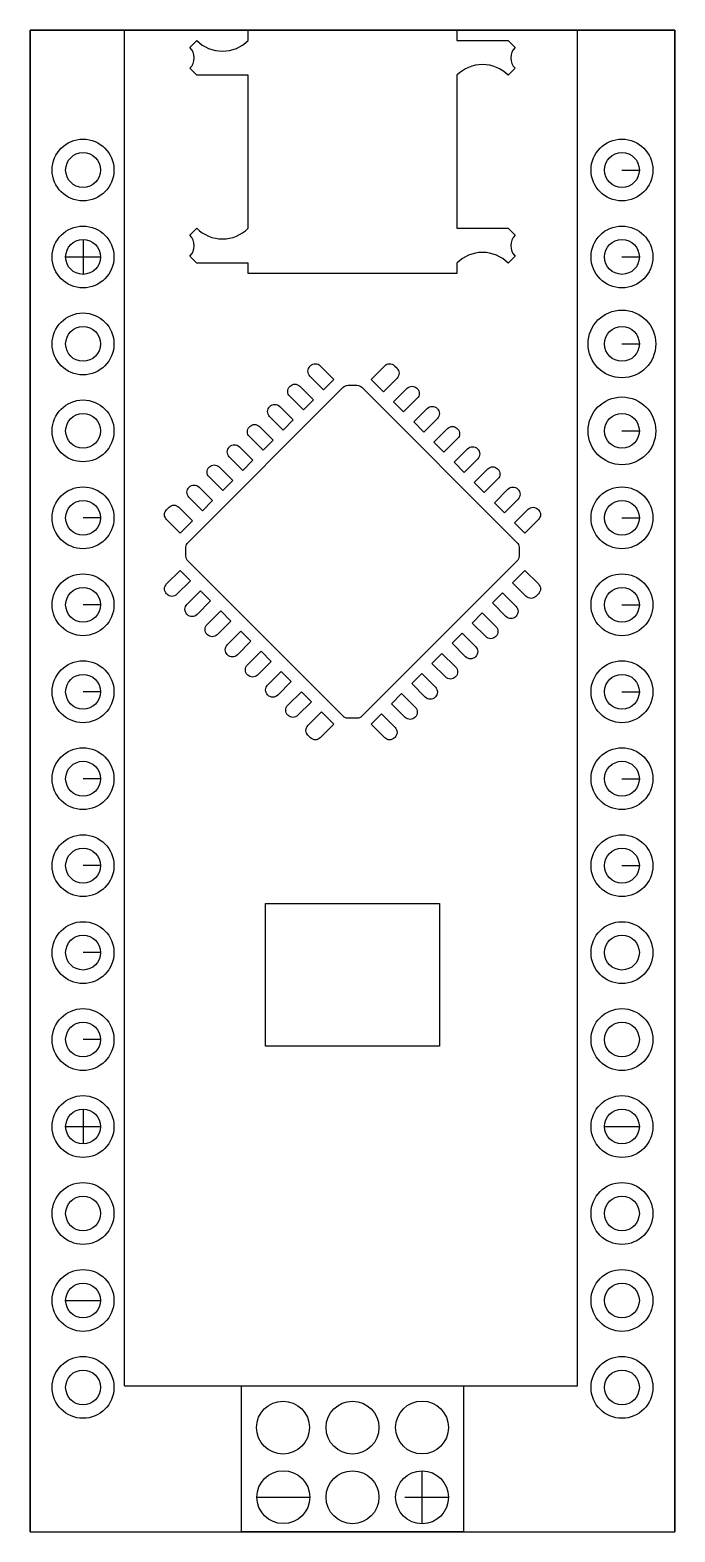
# Model space of a CAD drawing. Header units: millimetres. Extents: x -18.5 to 0, y 0 to 43.2.
import ezdxf

# ---------------------------------------------------------------- set-up
doc = ezdxf.new("R2010")
doc.units = ezdxf.units.MM
doc.layers.get('0').update_dxf_attribs({"linetype": 'CONTINUOUS'})

msp = doc.modelspace()

# ---------------------------------------------------------------- linework, layer by layer
for p, q in [((-18.542, 0), (-18.542, 43.18)), ((-15.829, 4.2), (-15.829, 43.18)), ((-2.801, 4.2), (-2.801, 43.18)), ((0, 43.18), (0, 0)), ((-1.524, 39.156), (-1.024, 39.156)), ((-17.018, 37.156), (-17.018, 36.156)), ((-17.518, 36.656), (-16.518, 36.656)), ((-1.524, 36.656), (-1.024, 36.656)), ((-1.524, 34.156), (-1.024, 34.156)), ((-1.524, 31.656), (-1.024, 31.656)), ((-16.518, 29.156), (-17.018, 29.156)), ((-1.524, 29.156), (-1.024, 29.156)), ((-16.518, 26.656), (-17.018, 26.656)), ((-1.524, 26.656), (-1.024, 26.656)), ((-16.518, 24.156), (-17.018, 24.156)), ((-1.524, 24.156), (-1.024, 24.156)), ((-16.518, 21.656), (-17.018, 21.656)), ((-1.524, 21.656), (-1.024, 21.656)), ((-16.518, 19.156), (-17.018, 19.156)), ((-1.524, 19.156), (-1.024, 19.156)), ((-16.518, 16.656), (-17.018, 16.656)), ((-16.518, 14.156), (-17.018, 14.156)), ((-17.018, 12.156), (-17.018, 11.156)), ((-17.518, 11.656), (-16.518, 11.656)), ((-2.024, 11.656), (-1.024, 11.656)), ((-17.518, 6.656), (-16.518, 6.656)), ((-15.829, 4.2), (-2.801, 4.2)), ((-7.271, 0.236), (-7.271, 1.756)), ((-12.02, 1), (-10.5, 1)), ((-7.771, 0.997), (-6.511, 0.997))]:
    msp.add_line(p, q)
for points in [[(-18.542, 43.18), (-18.542, 0), (-11.771, 0), (-6.771, 0), (0, 0), (0, 43.18), (-6.271, 43.18), (-6.271, 42.88), (-4.794, 42.88), (-4.594, 42.68, 0.414214), (-4.594, 42.08), (-4.794, 41.88, 0.414214), (-6.271, 41.88), (-6.271, 37.48), (-4.794, 37.48), (-4.594, 37.28, 0.414214), (-4.594, 36.68), (-4.794, 36.48, 0.414214), (-6.271, 36.48), (-6.271, 36.18), (-12.271, 36.18), (-12.271, 36.48), (-13.748, 36.48), (-13.948, 36.68, 0.414214), (-13.948, 37.28), (-13.748, 37.48, 0.414214), (-12.271, 37.48), (-12.271, 41.88), (-13.748, 41.88), (-13.948, 42.08, 0.414214), (-13.948, 42.68), (-13.748, 42.88, 0.414214), (-12.271, 42.88), (-12.271, 43.18), (-18.542, 43.18), (0, 43.18)], [(-10.48, 33.526, -0.414214), (-10.197, 33.526), (-9.807, 33.136), (-10.104, 32.839), (-10.494, 33.23, -0.414214), (-10.494, 33.512)], [(-8.062, 33.526), (-7.99, 33.455, -0.414214), (-7.99, 33.172), (-8.381, 32.781), (-8.735, 33.136), (-8.345, 33.526, -0.414214)], [(-9.542, 32.909, -0.198912), (-9.4, 32.968), (-9.142, 32.968, -0.198912), (-9, 32.909), (-4.542, 28.451, -0.198912), (-4.483, 28.309), (-4.483, 28.051, -0.198912), (-4.542, 27.909), (-9, 23.451, -0.198912), (-9.142, 23.392), (-9.4, 23.392, -0.198912), (-9.542, 23.451), (-14, 27.909, -0.198912), (-14.059, 28.051), (-14.059, 28.309, -0.198912), (-14, 28.451)], [(-11.074, 32.65, -0.414214), (-11.074, 32.933), (-11.067, 32.94, -0.414214), (-10.784, 32.94), (-10.394, 32.549), (-10.683, 32.259)], [(-7.7, 32.882, -0.414214), (-7.418, 32.882), (-7.41, 32.875, -0.414214), (-7.41, 32.592), (-7.801, 32.202), (-8.091, 32.492)], [(-11.654, 32.353), (-11.647, 32.36, -0.414214), (-11.364, 32.36), (-10.973, 31.969), (-11.263, 31.679), (-11.654, 32.07, -0.414214)], [(-6.838, 32.302), (-6.831, 32.295, -0.414214), (-6.831, 32.012), (-7.221, 31.622), (-7.511, 31.912), (-7.121, 32.302, -0.414214)], [(-11.553, 31.389), (-11.843, 31.099), (-12.234, 31.49, -0.414214), (-12.234, 31.773), (-12.227, 31.78, -0.414214), (-11.944, 31.78)], [(-6.641, 31.042), (-6.931, 31.332), (-6.541, 31.723, -0.414214), (-6.258, 31.723), (-6.251, 31.715, -0.414214), (-6.251, 31.433)], [(-12.814, 30.91, -0.414214), (-12.814, 31.193), (-12.806, 31.2, -0.414214), (-12.524, 31.2), (-12.133, 30.81), (-12.423, 30.52)], [(-5.671, 31.136, -0.414214), (-5.671, 30.853), (-6.062, 30.462), (-6.352, 30.752), (-5.961, 31.143, -0.414214), (-5.678, 31.143)], [(-13.393, 30.613), (-13.386, 30.62, -0.414214), (-13.103, 30.62), (-12.713, 30.23), (-13.003, 29.94), (-13.393, 30.33, -0.414214)], [(-5.772, 30.172), (-5.381, 30.563, -0.414214), (-5.098, 30.563), (-5.091, 30.556, -0.414214), (-5.091, 30.273), (-5.482, 29.882)], [(-13.583, 29.36), (-13.973, 29.751, -0.414214), (-13.973, 30.033), (-13.966, 30.04, -0.414214), (-13.683, 30.04), (-13.293, 29.65)], [(-4.511, 29.976, -0.414214), (-4.511, 29.693), (-4.902, 29.303), (-5.192, 29.592), (-4.801, 29.983, -0.414214), (-4.518, 29.983)], [(-14.546, 29.461, -0.414214), (-14.263, 29.461), (-13.873, 29.07), (-14.227, 28.716), (-14.617, 29.106, -0.414214), (-14.617, 29.389)], [(-4.221, 29.403, -0.414214), (-3.939, 29.403), (-3.925, 29.389, -0.414214), (-3.925, 29.106), (-4.315, 28.716), (-4.612, 29.013)], [(-14.617, 26.971, -0.414214), (-14.617, 27.254), (-14.227, 27.644), (-13.93, 27.347), (-14.321, 26.957, -0.414214), (-14.603, 26.957)], [(-3.925, 27.254, -0.414214), (-3.925, 26.971), (-3.996, 26.899, -0.414214), (-4.279, 26.899), (-4.669, 27.29), (-4.315, 27.644)], [(-14.031, 26.667), (-13.64, 27.057), (-13.35, 26.768), (-13.741, 26.377, -0.414214), (-14.024, 26.377), (-14.031, 26.384, -0.414214)], [(-4.569, 26.609, -0.414214), (-4.569, 26.327), (-4.576, 26.319, -0.414214), (-4.859, 26.319), (-5.249, 26.71), (-4.959, 27)], [(-12.77, 26.188), (-13.161, 25.797, -0.414214), (-13.444, 25.797), (-13.451, 25.804, -0.414214), (-13.451, 26.087), (-13.06, 26.478)], [(-5.156, 25.74, -0.414214), (-5.439, 25.74), (-5.829, 26.13), (-5.539, 26.42), (-5.149, 26.03, -0.414214), (-5.149, 25.747)], [(-12.19, 25.608), (-12.581, 25.217, -0.414214), (-12.864, 25.217), (-12.871, 25.224, -0.414214), (-12.871, 25.507), (-12.48, 25.898)], [(-5.728, 25.45, -0.414214), (-5.728, 25.167), (-5.736, 25.16, -0.414214), (-6.018, 25.16), (-6.409, 25.55), (-6.119, 25.84)], [(-12.284, 24.637), (-12.291, 24.645, -0.414214), (-12.291, 24.927), (-11.901, 25.318), (-11.611, 25.028), (-12.001, 24.637, -0.414214)], [(-6.598, 24.58), (-6.989, 24.971), (-6.699, 25.26), (-6.308, 24.87, -0.414214), (-6.308, 24.587), (-6.315, 24.58, -0.414214)], [(-11.031, 24.448), (-11.421, 24.058, -0.414214), (-11.704, 24.058), (-11.711, 24.065, -0.414214), (-11.711, 24.348), (-11.321, 24.738)], [(-7.279, 24.681), (-6.888, 24.29, -0.414214), (-6.888, 24.007), (-6.895, 24, -0.414214), (-7.178, 24), (-7.569, 24.391)], [(-10.842, 23.478, -0.414214), (-11.124, 23.478), (-11.132, 23.485, -0.414214), (-11.132, 23.768), (-10.741, 24.158), (-10.451, 23.868)], [(-7.859, 24.101), (-7.468, 23.71, -0.414214), (-7.468, 23.427), (-7.475, 23.42, -0.414214), (-7.758, 23.42), (-8.148, 23.811)], [(-10.552, 23.188), (-10.161, 23.578), (-9.807, 23.224), (-10.197, 22.833, -0.414214), (-10.48, 22.833), (-10.552, 22.905, -0.414214)], [(-8.735, 23.224), (-8.438, 23.521), (-8.048, 23.13, -0.414214), (-8.048, 22.848), (-8.062, 22.833, -0.414214), (-8.345, 22.833)]]:
    msp.add_lwpolyline(points, format="xyb", close=True)
for points in [[(-11.771, 13.969), (-11.771, 18.069), (-6.771, 18.069), (-6.771, 13.969)], [(-12.464, 0), (-12.464, 4.2), (-6.079, 4.2), (-6.079, 0)]]:
    msp.add_lwpolyline(points, close=True)
for centre, radius in [((-17.018, 39.156), 0.889), ((-1.524, 39.156), 0.889), ((-17.018, 39.156), 0.5), ((-1.524, 39.156), 0.5), ((-17.018, 36.656), 0.889), ((-17.018, 36.656), 0.5), ((-1.524, 36.656), 0.889), ((-1.524, 36.656), 0.5), ((-17.018, 34.156), 0.889), ((-1.524, 34.156), 0.974), ((-17.018, 34.156), 0.5), ((-1.524, 34.156), 0.5), ((-17.018, 31.656), 0.889), ((-1.524, 31.656), 0.974), ((-17.018, 31.656), 0.5), ((-1.524, 31.656), 0.5), ((-17.018, 29.156), 0.889), ((-1.524, 29.156), 0.889), ((-17.018, 29.156), 0.5), ((-1.524, 29.156), 0.5), ((-17.018, 26.656), 0.889), ((-1.524, 26.656), 0.889), ((-17.018, 26.656), 0.5), ((-1.524, 26.656), 0.5), ((-17.018, 24.156), 0.889), ((-1.524, 24.156), 0.889), ((-17.018, 24.156), 0.5), ((-1.524, 24.156), 0.5), ((-17.018, 21.656), 0.889), ((-1.524, 21.656), 0.889), ((-17.018, 21.656), 0.5), ((-1.524, 21.656), 0.5), ((-17.018, 19.156), 0.889), ((-1.524, 19.156), 0.889), ((-17.018, 19.156), 0.5), ((-1.524, 19.156), 0.5), ((-17.018, 16.656), 0.889), ((-1.524, 16.656), 0.889), ((-17.018, 16.656), 0.5), ((-1.524, 16.656), 0.5), ((-17.018, 14.156), 0.889), ((-1.524, 14.156), 0.889), ((-17.018, 14.156), 0.5), ((-1.524, 14.156), 0.5), ((-17.018, 11.656), 0.889), ((-1.524, 11.656), 0.889), ((-17.018, 11.656), 0.5), ((-1.524, 11.656), 0.5), ((-17.018, 9.156), 0.889), ((-1.524, 9.156), 0.889), ((-17.018, 9.156), 0.5), ((-1.524, 9.156), 0.5), ((-17.018, 6.656), 0.889), ((-1.524, 6.656), 0.889), ((-17.018, 6.656), 0.5), ((-1.524, 6.656), 0.5), ((-17.018, 4.156), 0.889), ((-1.524, 4.156), 0.889), ((-17.018, 4.156), 0.5), ((-1.524, 4.156), 0.5), ((-11.269, 3), 0.76), ((-9.271, 3), 0.76), ((-7.271, 3.002), 0.76), ((-11.26, 1), 0.76), ((-9.271, 0.998), 0.76), ((-7.271, 0.996), 0.76)]:
    msp.add_circle(centre, radius)

doc.saveas('drawing.dxf')
